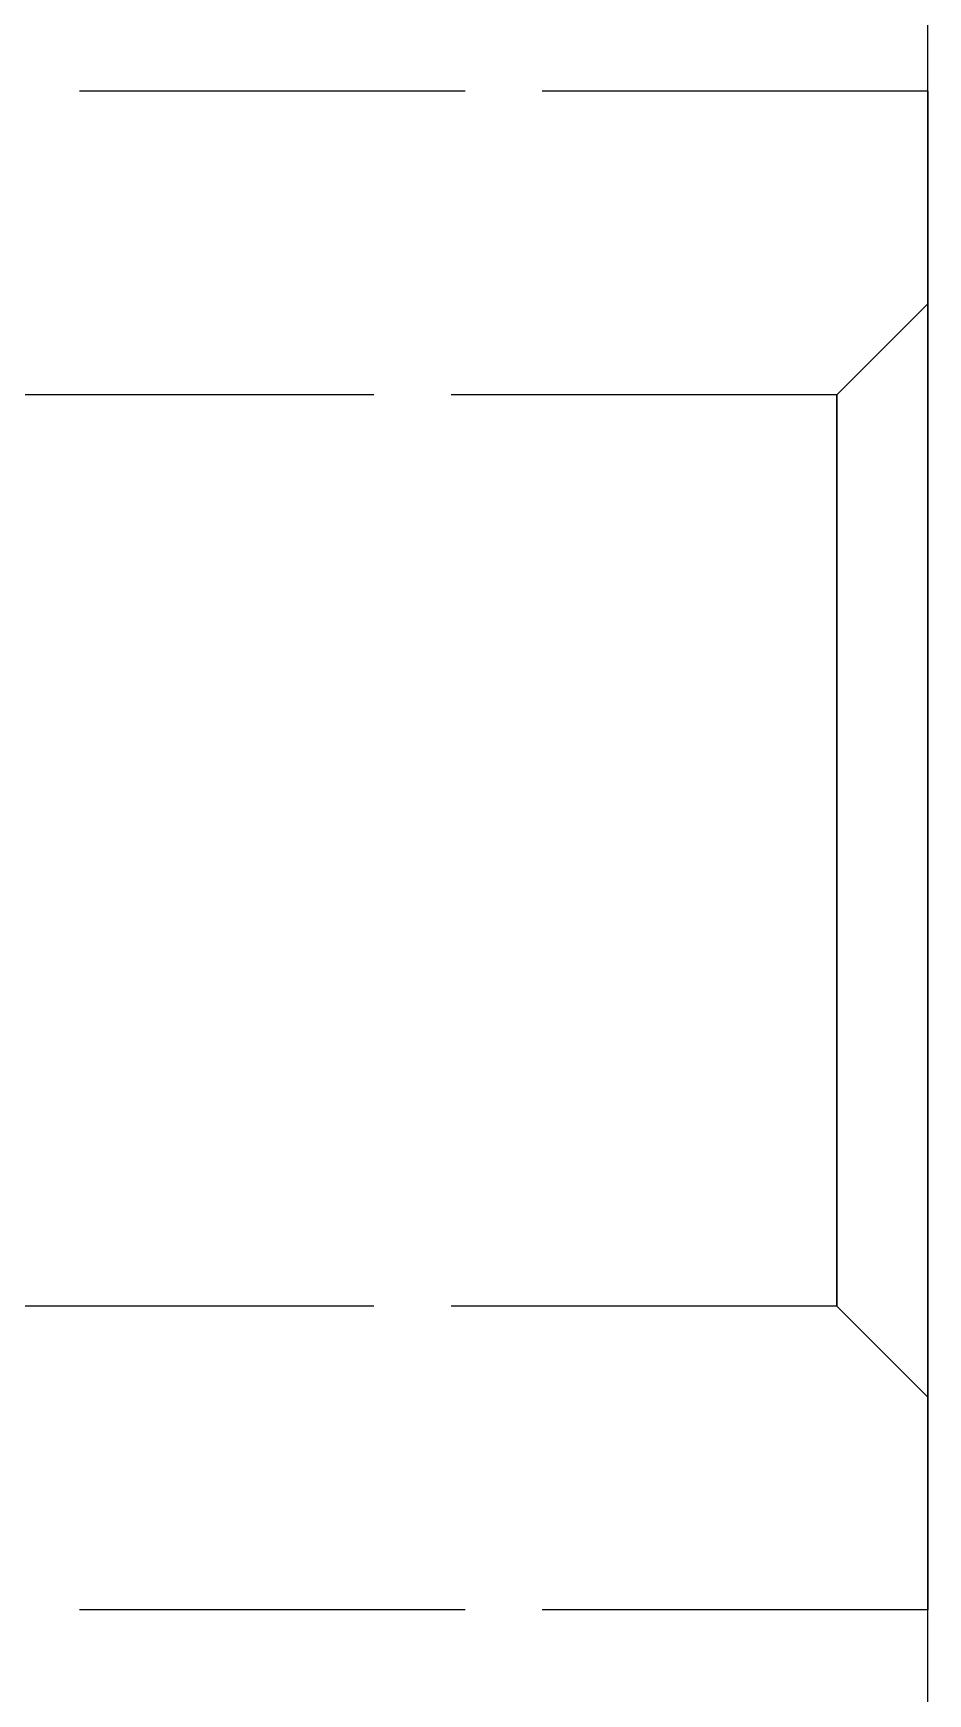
# Model space of a CAD drawing. Header units: millimetres. Extents: x -13 to 147, y -140 to 87.
# Drawn here: x 143.81 to 146.76, y -55.68 to -50.21 of the extents above; entities that cross this region are included whole.
import ezdxf

# ---------------------------------------------------------------- set-up
doc = ezdxf.new("R2010")
doc.units = ezdxf.units.MM
doc.linetypes.add('DASHED', pattern=[1.524, 1.27, -0.254])
doc.layers.add('HIDDEN', color=8, linetype='DASHED')
doc.layers.add('VISIBLE', color=7, linetype='CONTINUOUS')

msp = doc.modelspace()

# ---------------------------------------------------------------- linework, layer by layer
at = {"layer": 'HIDDEN'}
for points in [[(146.76, -61.65), (146.76, -44.15)], [(146.76, -50.4), (104.25, -50.4)], [(146.76, -50.4), (142.76, -50.4)], [(146.76, -52.9), (146.76, -52.86032), (146.76, -52.82063), (146.76, -52.78095), (146.76, -52.74127), (146.76, -52.70159), (146.76, -52.6619), (146.76, -52.62222), (146.76, -52.58254), (146.76, -52.54286), (146.76, -52.50317), (146.76, -52.46349), (146.76, -52.42381), (146.76, -52.38413), (146.76, -52.34444), (146.76, -52.30476), (146.76, -52.26508), (146.76, -52.2254), (146.76, -52.18571), (146.76, -52.14603), (146.76, -52.10635), (146.76, -52.06667), (146.76, -52.02698), (146.76, -51.9873), (146.76, -51.94762), (146.76, -51.90794), (146.76, -51.86825), (146.76, -51.82857), (146.76, -51.78889), (146.76, -51.74921), (146.76, -51.70952), (146.76, -51.66984), (146.76, -51.63016), (146.76, -51.59048), (146.76, -51.55079), (146.76, -51.51111), (146.76, -51.47143), (146.76, -51.43175), (146.76, -51.39206), (146.76, -51.35238), (146.76, -51.3127), (146.76, -51.27302), (146.76, -51.23333), (146.76, -51.19365), (146.76, -51.15397), (146.76, -51.11429), (146.76, -51.0746), (146.76, -51.03492), (146.76, -50.99524), (146.76, -50.95556), (146.76, -50.91587), (146.76, -50.87619), (146.76, -50.83651), (146.76, -50.79683), (146.76, -50.75714), (146.76, -50.71746), (146.76, -50.67778), (146.76, -50.6381), (146.76, -50.59841), (146.76, -50.55873), (146.76, -50.51905), (146.76, -50.47937), (146.76, -50.43968), (146.76, -50.4)], [(146.76, -50.4), (146.76, -50.47937), (146.76, -50.55873), (146.76, -50.6381), (146.76, -50.71746), (146.76, -50.79683), (146.76, -50.87619), (146.76, -50.95556), (146.76, -51.03492), (146.76, -51.11429), (146.76, -51.19365), (146.76, -51.27302), (146.76, -51.35238), (146.76, -51.43175), (146.76, -51.51111), (146.76, -51.59048), (146.76, -51.66984), (146.76, -51.74921), (146.76, -51.82857), (146.76, -51.90794), (146.76, -51.9873), (146.76, -52.06667), (146.76, -52.14603), (146.76, -52.2254), (146.76, -52.30476), (146.76, -52.38413), (146.76, -52.46349), (146.76, -52.54286), (146.76, -52.62222), (146.76, -52.70159), (146.76, -52.78095), (146.76, -52.86032), (146.76, -52.93968), (146.76, -53.01905), (146.76, -53.09841), (146.76, -53.17778), (146.76, -53.25714), (146.76, -53.33651), (146.76, -53.41587), (146.76, -53.49524), (146.76, -53.5746), (146.76, -53.65397), (146.76, -53.73333), (146.76, -53.8127), (146.76, -53.89206), (146.76, -53.97143), (146.76, -54.05079), (146.76, -54.13016), (146.76, -54.20952), (146.76, -54.28889), (146.76, -54.36825), (146.76, -54.44762), (146.76, -54.52698), (146.76, -54.60635), (146.76, -54.68571), (146.76, -54.76508), (146.76, -54.84444), (146.76, -54.92381), (146.76, -55.00317), (146.76, -55.08254), (146.76, -55.1619), (146.76, -55.24127), (146.76, -55.32063), (146.76, -55.4)], [(146.76, -52.9), (146.76, -52.86032), (146.76, -52.82063), (146.76, -52.78095), (146.76, -52.74127), (146.76, -52.70159), (146.76, -52.6619), (146.76, -52.62222), (146.76, -52.58254), (146.76, -52.54286), (146.76, -52.50317), (146.76, -52.46349), (146.76, -52.42381), (146.76, -52.38413), (146.76, -52.34444), (146.76, -52.30476), (146.76, -52.26508), (146.76, -52.2254), (146.76, -52.18571), (146.76, -52.14603), (146.76, -52.10635), (146.76, -52.06667), (146.76, -52.02698), (146.76, -51.9873), (146.76, -51.94762), (146.76, -51.90794), (146.76, -51.86825), (146.76, -51.82857), (146.76, -51.78889), (146.76, -51.74921), (146.76, -51.70952), (146.76, -51.66984), (146.76, -51.63016), (146.76, -51.59048), (146.76, -51.55079), (146.76, -51.51111), (146.76, -51.47143), (146.76, -51.43175), (146.76, -51.39206), (146.76, -51.35238), (146.76, -51.3127), (146.76, -51.27302), (146.76, -51.23333), (146.76, -51.19365), (146.76, -51.15397), (146.76, -51.11429), (146.76, -51.0746), (146.76, -51.03492), (146.76, -50.99524), (146.76, -50.95556), (146.76, -50.91587), (146.76, -50.87619), (146.76, -50.83651), (146.76, -50.79683), (146.76, -50.75714), (146.76, -50.71746), (146.76, -50.67778), (146.76, -50.6381), (146.76, -50.59841), (146.76, -50.55873), (146.76, -50.51905), (146.76, -50.47937), (146.76, -50.43968), (146.76, -50.4)], [(146.76, -50.4), (146.76, -50.47937), (146.76, -50.55873), (146.76, -50.6381), (146.76, -50.71746), (146.76, -50.79683), (146.76, -50.87619), (146.76, -50.95556), (146.76, -51.03492), (146.76, -51.11429), (146.76, -51.19365), (146.76, -51.27302), (146.76, -51.35238), (146.76, -51.43175), (146.76, -51.51111), (146.76, -51.59048), (146.76, -51.66984), (146.76, -51.74921), (146.76, -51.82857), (146.76, -51.90794), (146.76, -51.9873), (146.76, -52.06667), (146.76, -52.14603), (146.76, -52.2254), (146.76, -52.30476), (146.76, -52.38413), (146.76, -52.46349), (146.76, -52.54286), (146.76, -52.62222), (146.76, -52.70159), (146.76, -52.78095), (146.76, -52.86032), (146.76, -52.93968), (146.76, -53.01905), (146.76, -53.09841), (146.76, -53.17778), (146.76, -53.25714), (146.76, -53.33651), (146.76, -53.41587), (146.76, -53.49524), (146.76, -53.5746), (146.76, -53.65397), (146.76, -53.73333), (146.76, -53.8127), (146.76, -53.89206), (146.76, -53.97143), (146.76, -54.05079), (146.76, -54.13016), (146.76, -54.20952), (146.76, -54.28889), (146.76, -54.36825), (146.76, -54.44762), (146.76, -54.52698), (146.76, -54.60635), (146.76, -54.68571), (146.76, -54.76508), (146.76, -54.84444), (146.76, -54.92381), (146.76, -55.00317), (146.76, -55.08254), (146.76, -55.1619), (146.76, -55.24127), (146.76, -55.32063), (146.76, -55.4)], [(146.46, -51.4), (146.76, -51.1)], [(146.76, -52.9), (146.76, -52.87143), (146.76, -52.84286), (146.76, -52.81429), (146.76, -52.78571), (146.76, -52.75714), (146.76, -52.72857), (146.76, -52.7), (146.76, -52.67143), (146.76, -52.64286), (146.76, -52.61429), (146.76, -52.58571), (146.76, -52.55714), (146.76, -52.52857), (146.76, -52.5), (146.76, -52.47143), (146.76, -52.44286), (146.76, -52.41429), (146.76, -52.38571), (146.76, -52.35714), (146.76, -52.32857), (146.76, -52.3), (146.76, -52.27143), (146.76, -52.24286), (146.76, -52.21429), (146.76, -52.18571), (146.76, -52.15714), (146.76, -52.12857), (146.76, -52.1), (146.76, -52.07143), (146.76, -52.04286), (146.76, -52.01429), (146.76, -51.98571), (146.76, -51.95714), (146.76, -51.92857), (146.76, -51.9), (146.76, -51.87143), (146.76, -51.84286), (146.76, -51.81429), (146.76, -51.78571), (146.76, -51.75714), (146.76, -51.72857), (146.76, -51.7), (146.76, -51.67143), (146.76, -51.64286), (146.76, -51.61429), (146.76, -51.58571), (146.76, -51.55714), (146.76, -51.52857), (146.76, -51.5), (146.76, -51.47143), (146.76, -51.44286), (146.76, -51.41429), (146.76, -51.38571), (146.76, -51.35714), (146.76, -51.32857), (146.76, -51.3), (146.76, -51.27143), (146.76, -51.24286), (146.76, -51.21429), (146.76, -51.18571), (146.76, -51.15714), (146.76, -51.12857), (146.76, -51.1)], [(146.76, -51.1), (146.76, -51.15714), (146.76, -51.21429), (146.76, -51.27143), (146.76, -51.32857), (146.76, -51.38571), (146.76, -51.44286), (146.76, -51.5), (146.76, -51.55714), (146.76, -51.61429), (146.76, -51.67143), (146.76, -51.72857), (146.76, -51.78571), (146.76, -51.84286), (146.76, -51.9), (146.76, -51.95714), (146.76, -52.01429), (146.76, -52.07143), (146.76, -52.12857), (146.76, -52.18571), (146.76, -52.24286), (146.76, -52.3), (146.76, -52.35714), (146.76, -52.41429), (146.76, -52.47143), (146.76, -52.52857), (146.76, -52.58571), (146.76, -52.64286), (146.76, -52.7), (146.76, -52.75714), (146.76, -52.81429), (146.76, -52.87143), (146.76, -52.92857), (146.76, -52.98571), (146.76, -53.04286), (146.76, -53.1), (146.76, -53.15714), (146.76, -53.21429), (146.76, -53.27143), (146.76, -53.32857), (146.76, -53.38571), (146.76, -53.44286), (146.76, -53.5), (146.76, -53.55714), (146.76, -53.61429), (146.76, -53.67143), (146.76, -53.72857), (146.76, -53.78571), (146.76, -53.84286), (146.76, -53.9), (146.76, -53.95714), (146.76, -54.01429), (146.76, -54.07143), (146.76, -54.12857), (146.76, -54.18571), (146.76, -54.24286), (146.76, -54.3), (146.76, -54.35714), (146.76, -54.41429), (146.76, -54.47143), (146.76, -54.52857), (146.76, -54.58571), (146.76, -54.64286), (146.76, -54.7)], [(146.46, -51.4), (98.06, -51.4)], [(146.46, -52.9), (146.46, -52.87619), (146.46, -52.85238), (146.46, -52.82857), (146.46, -52.80476), (146.46, -52.78095), (146.46, -52.75714), (146.46, -52.73333), (146.46, -52.70952), (146.46, -52.68571), (146.46, -52.6619), (146.46, -52.6381), (146.46, -52.61429), (146.46, -52.59048), (146.46, -52.56667), (146.46, -52.54286), (146.46, -52.51905), (146.46, -52.49524), (146.46, -52.47143), (146.46, -52.44762), (146.46, -52.42381), (146.46, -52.4), (146.46, -52.37619), (146.46, -52.35238), (146.46, -52.32857), (146.46, -52.30476), (146.46, -52.28095), (146.46, -52.25714), (146.46, -52.23333), (146.46, -52.20952), (146.46, -52.18571), (146.46, -52.1619), (146.46, -52.1381), (146.46, -52.11429), (146.46, -52.09048), (146.46, -52.06667), (146.46, -52.04286), (146.46, -52.01905), (146.46, -51.99524), (146.46, -51.97143), (146.46, -51.94762), (146.46, -51.92381), (146.46, -51.9), (146.46, -51.87619), (146.46, -51.85238), (146.46, -51.82857), (146.46, -51.80476), (146.46, -51.78095), (146.46, -51.75714), (146.46, -51.73333), (146.46, -51.70952), (146.46, -51.68571), (146.46, -51.6619), (146.46, -51.6381), (146.46, -51.61429), (146.46, -51.59048), (146.46, -51.56667), (146.46, -51.54286), (146.46, -51.51905), (146.46, -51.49524), (146.46, -51.47143), (146.46, -51.44762), (146.46, -51.42381), (146.46, -51.4)], [(146.46, -51.4), (146.46, -51.44762), (146.46, -51.49524), (146.46, -51.54286), (146.46, -51.59048), (146.46, -51.6381), (146.46, -51.68571), (146.46, -51.73333), (146.46, -51.78095), (146.46, -51.82857), (146.46, -51.87619), (146.46, -51.92381), (146.46, -51.97143), (146.46, -52.01905), (146.46, -52.06667), (146.46, -52.11429), (146.46, -52.1619), (146.46, -52.20952), (146.46, -52.25714), (146.46, -52.30476), (146.46, -52.35238), (146.46, -52.4), (146.46, -52.44762), (146.46, -52.49524), (146.46, -52.54286), (146.46, -52.59048), (146.46, -52.6381), (146.46, -52.68571), (146.46, -52.73333), (146.46, -52.78095), (146.46, -52.82857), (146.46, -52.87619), (146.46, -52.92381), (146.46, -52.97143), (146.46, -53.01905), (146.46, -53.06667), (146.46, -53.11429), (146.46, -53.1619), (146.46, -53.20952), (146.46, -53.25714), (146.46, -53.30476), (146.46, -53.35238), (146.46, -53.4), (146.46, -53.44762), (146.46, -53.49524), (146.46, -53.54286), (146.46, -53.59048), (146.46, -53.6381), (146.46, -53.68571), (146.46, -53.73333), (146.46, -53.78095), (146.46, -53.82857), (146.46, -53.87619), (146.46, -53.92381), (146.46, -53.97143), (146.46, -54.01905), (146.46, -54.06667), (146.46, -54.11429), (146.46, -54.1619), (146.46, -54.20952), (146.46, -54.25714), (146.46, -54.30476), (146.46, -54.35238), (146.46, -54.4)], [(146.46, -54.4), (146.46, -54.37619), (146.46, -54.35238), (146.46, -54.32857), (146.46, -54.30476), (146.46, -54.28095), (146.46, -54.25714), (146.46, -54.23333), (146.46, -54.20952), (146.46, -54.18571), (146.46, -54.1619), (146.46, -54.1381), (146.46, -54.11429), (146.46, -54.09048), (146.46, -54.06667), (146.46, -54.04286), (146.46, -54.01905), (146.46, -53.99524), (146.46, -53.97143), (146.46, -53.94762), (146.46, -53.92381), (146.46, -53.9), (146.46, -53.87619), (146.46, -53.85238), (146.46, -53.82857), (146.46, -53.80476), (146.46, -53.78095), (146.46, -53.75714), (146.46, -53.73333), (146.46, -53.70952), (146.46, -53.68571), (146.46, -53.6619), (146.46, -53.6381), (146.46, -53.61429), (146.46, -53.59048), (146.46, -53.56667), (146.46, -53.54286), (146.46, -53.51905), (146.46, -53.49524), (146.46, -53.47143), (146.46, -53.44762), (146.46, -53.42381), (146.46, -53.4), (146.46, -53.37619), (146.46, -53.35238), (146.46, -53.32857), (146.46, -53.30476), (146.46, -53.28095), (146.46, -53.25714), (146.46, -53.23333), (146.46, -53.20952), (146.46, -53.18571), (146.46, -53.1619), (146.46, -53.1381), (146.46, -53.11429), (146.46, -53.09048), (146.46, -53.06667), (146.46, -53.04286), (146.46, -53.01905), (146.46, -52.99524), (146.46, -52.97143), (146.46, -52.94762), (146.46, -52.92381), (146.46, -52.9)], [(146.76, -55.4), (146.76, -55.36032), (146.76, -55.32063), (146.76, -55.28095), (146.76, -55.24127), (146.76, -55.20159), (146.76, -55.1619), (146.76, -55.12222), (146.76, -55.08254), (146.76, -55.04286), (146.76, -55.00317), (146.76, -54.96349), (146.76, -54.92381), (146.76, -54.88413), (146.76, -54.84444), (146.76, -54.80476), (146.76, -54.76508), (146.76, -54.7254), (146.76, -54.68571), (146.76, -54.64603), (146.76, -54.60635), (146.76, -54.56667), (146.76, -54.52698), (146.76, -54.4873), (146.76, -54.44762), (146.76, -54.40794), (146.76, -54.36825), (146.76, -54.32857), (146.76, -54.28889), (146.76, -54.24921), (146.76, -54.20952), (146.76, -54.16984), (146.76, -54.13016), (146.76, -54.09048), (146.76, -54.05079), (146.76, -54.01111), (146.76, -53.97143), (146.76, -53.93175), (146.76, -53.89206), (146.76, -53.85238), (146.76, -53.8127), (146.76, -53.77302), (146.76, -53.73333), (146.76, -53.69365), (146.76, -53.65397), (146.76, -53.61429), (146.76, -53.5746), (146.76, -53.53492), (146.76, -53.49524), (146.76, -53.45556), (146.76, -53.41587), (146.76, -53.37619), (146.76, -53.33651), (146.76, -53.29683), (146.76, -53.25714), (146.76, -53.21746), (146.76, -53.17778), (146.76, -53.1381), (146.76, -53.09841), (146.76, -53.05873), (146.76, -53.01905), (146.76, -52.97937), (146.76, -52.93968), (146.76, -52.9)], [(146.76, -54.7), (146.76, -54.67143), (146.76, -54.64286), (146.76, -54.61429), (146.76, -54.58571), (146.76, -54.55714), (146.76, -54.52857), (146.76, -54.5), (146.76, -54.47143), (146.76, -54.44286), (146.76, -54.41429), (146.76, -54.38571), (146.76, -54.35714), (146.76, -54.32857), (146.76, -54.3), (146.76, -54.27143), (146.76, -54.24286), (146.76, -54.21429), (146.76, -54.18571), (146.76, -54.15714), (146.76, -54.12857), (146.76, -54.1), (146.76, -54.07143), (146.76, -54.04286), (146.76, -54.01429), (146.76, -53.98571), (146.76, -53.95714), (146.76, -53.92857), (146.76, -53.9), (146.76, -53.87143), (146.76, -53.84286), (146.76, -53.81429), (146.76, -53.78571), (146.76, -53.75714), (146.76, -53.72857), (146.76, -53.7), (146.76, -53.67143), (146.76, -53.64286), (146.76, -53.61429), (146.76, -53.58571), (146.76, -53.55714), (146.76, -53.52857), (146.76, -53.5), (146.76, -53.47143), (146.76, -53.44286), (146.76, -53.41429), (146.76, -53.38571), (146.76, -53.35714), (146.76, -53.32857), (146.76, -53.3), (146.76, -53.27143), (146.76, -53.24286), (146.76, -53.21429), (146.76, -53.18571), (146.76, -53.15714), (146.76, -53.12857), (146.76, -53.1), (146.76, -53.07143), (146.76, -53.04286), (146.76, -53.01429), (146.76, -52.98571), (146.76, -52.95714), (146.76, -52.92857), (146.76, -52.9)], [(146.76, -55.4), (146.76, -55.36032), (146.76, -55.32063), (146.76, -55.28095), (146.76, -55.24127), (146.76, -55.20159), (146.76, -55.1619), (146.76, -55.12222), (146.76, -55.08254), (146.76, -55.04286), (146.76, -55.00317), (146.76, -54.96349), (146.76, -54.92381), (146.76, -54.88413), (146.76, -54.84444), (146.76, -54.80476), (146.76, -54.76508), (146.76, -54.7254), (146.76, -54.68571), (146.76, -54.64603), (146.76, -54.60635), (146.76, -54.56667), (146.76, -54.52698), (146.76, -54.4873), (146.76, -54.44762), (146.76, -54.40794), (146.76, -54.36825), (146.76, -54.32857), (146.76, -54.28889), (146.76, -54.24921), (146.76, -54.20952), (146.76, -54.16984), (146.76, -54.13016), (146.76, -54.09048), (146.76, -54.05079), (146.76, -54.01111), (146.76, -53.97143), (146.76, -53.93175), (146.76, -53.89206), (146.76, -53.85238), (146.76, -53.8127), (146.76, -53.77302), (146.76, -53.73333), (146.76, -53.69365), (146.76, -53.65397), (146.76, -53.61429), (146.76, -53.5746), (146.76, -53.53492), (146.76, -53.49524), (146.76, -53.45556), (146.76, -53.41587), (146.76, -53.37619), (146.76, -53.33651), (146.76, -53.29683), (146.76, -53.25714), (146.76, -53.21746), (146.76, -53.17778), (146.76, -53.1381), (146.76, -53.09841), (146.76, -53.05873), (146.76, -53.01905), (146.76, -52.97937), (146.76, -52.93968), (146.76, -52.9)], [(146.46, -54.4), (98.06, -54.4)], [(146.46, -54.4), (146.76, -54.7)], [(146.76, -55.4), (104.25, -55.4)], [(146.76, -55.4), (142.76, -55.4)]]:
    msp.add_lwpolyline(points, dxfattribs=at)
at = {"layer": 'VISIBLE'}
msp.add_lwpolyline([(146.76, -61.65), (146.76, -44.15)], dxfattribs=at)

doc.saveas('drawing.dxf')
